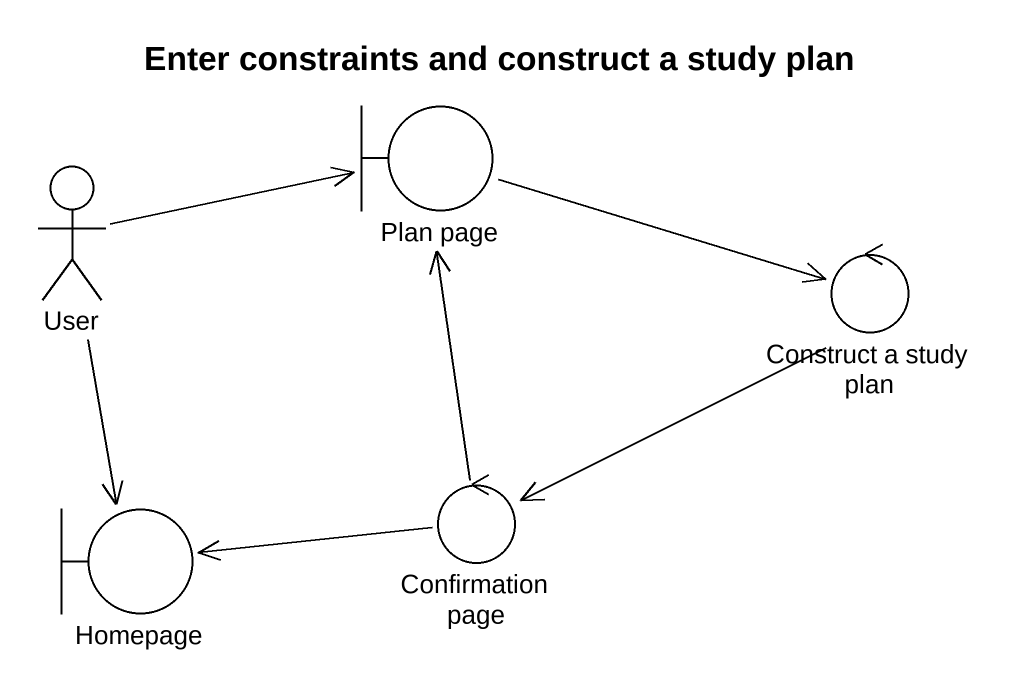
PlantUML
@startuml
title Enter constraints and construct a study plan
boundary "Plan page" as Plan_page
actor User
control "Construct a study plan" as Construct_a_study_plan
boundary Homepage
control "Confirmation page" as Confirmation_page
Plan_page -right-> Construct_a_study_plan
User -right-> Plan_page
User --> Homepage
Construct_a_study_plan -left-> Confirmation_page
Confirmation_page -up-> Plan_page
Confirmation_page -left-> Homepage
@enduml
